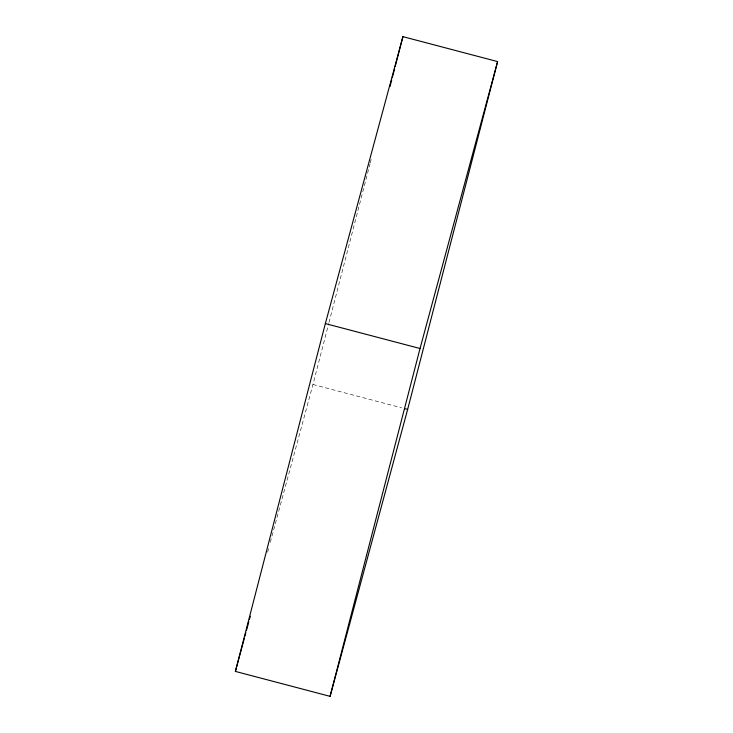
<?xml version="1.0" encoding="UTF-8"?>
<svg xmlns="http://www.w3.org/2000/svg" width="733" height="733" viewBox="0 0 733 733"><rect width="100%" height="100%" fill="white"/><g stroke="black" fill="none" stroke-linecap="round" stroke-linejoin="round"><path stroke-width="0.55" stroke-dasharray="3.67 2.75" d="M270.303 542.292L312.964 384.486L328.714 323.555M329.007 322.447L369.973 164.036M370.257 162.937L371.402 158.502M267.618 552.224L268.809 547.808M312.964 384.486L401.73 407.86"/><path stroke-width="1.1" d="M235.394 671.41L325.351 323.583L402.921 36.65L497.606 61.59L407.649 409.417L330.079 696.35L235.394 671.41L244.346 638.306M390.029 86.494L391.743 79.851M392.32 77.634L394.611 68.774M395.179 66.556L402.921 36.65M330.079 696.35L420.036 348.514L497.606 61.59M244.941 636.097L245.839 632.79M246.435 630.582L248.817 621.749M249.412 619.541L250.31 616.233M325.351 323.583L420.036 348.514M404.689 408.638L407.649 409.417"/></g></svg>
